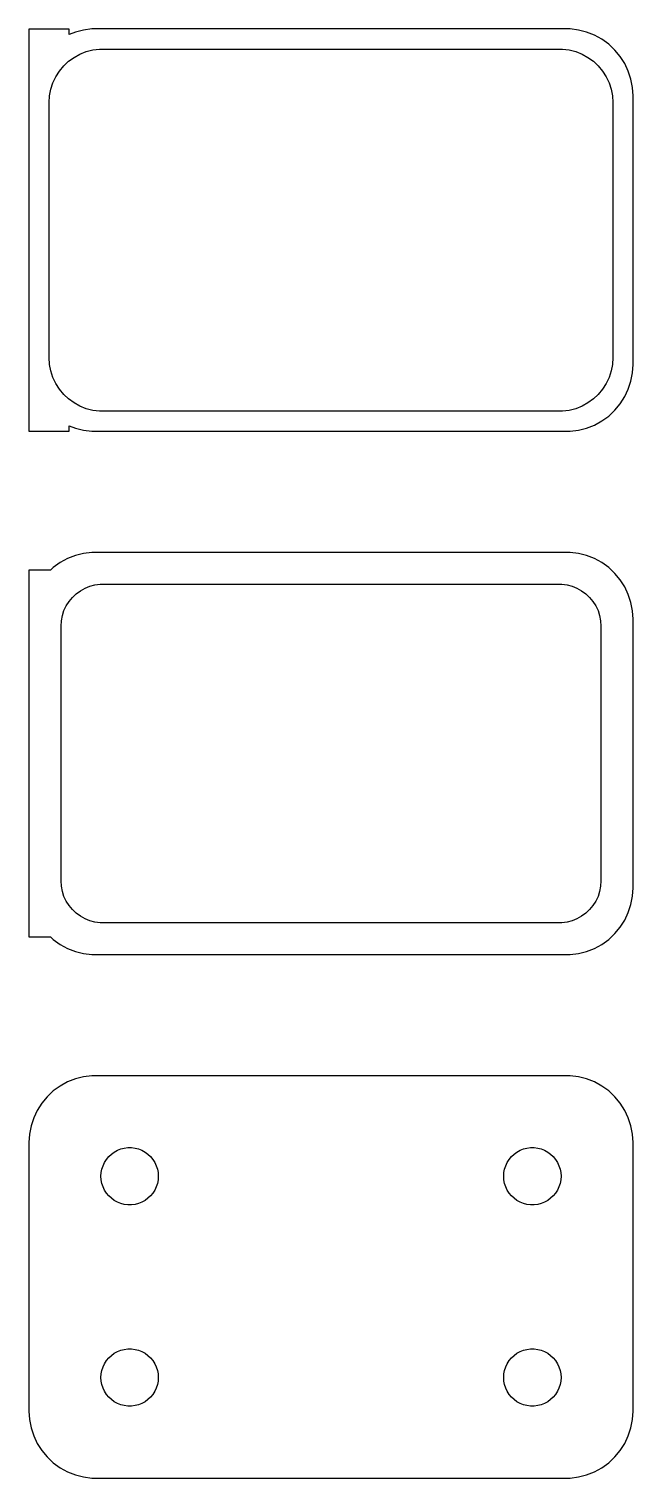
# Model space of a CAD drawing. Header units: metres. Extents: x -22 to 22, y 102 to 210.
import ezdxf

# ---------------------------------------------------------------- set-up
doc = ezdxf.new("R2010")
doc.units = ezdxf.units.M

msp = doc.modelspace()

# ---------------------------------------------------------------- linework, layer by layer
for p, q in [((-19.5, 209.979), (-22.5, 209.979)), ((-22.5, 209.979), (-22.5, 180.021)), ((-19.5, 209.575), (-19.5, 209.979)), ((-19.0451, 209.755), (-19.5, 209.575)), ((-18.4369, 209.911), (-19.0451, 209.755)), ((-17.8139, 209.99), (-18.4369, 209.911)), ((17.8139, 209.99), (-17.8139, 209.99)), ((18.4369, 209.911), (17.8139, 209.99)), ((19.0451, 209.755), (18.4369, 209.911)), ((19.6289, 209.524), (19.0451, 209.755)), ((20.1791, 209.222), (19.6289, 209.524)), ((-18.2361, 208.304), (-17.7495, 208.429)), ((-17.7495, 208.429), (-17.2512, 208.492)), ((-17.2512, 208.492), (17.2512, 208.492)), ((17.2512, 208.492), (17.7495, 208.429)), ((17.7495, 208.429), (18.2361, 208.304)), ((20.6871, 208.853), (20.1791, 209.222)), ((21.1448, 208.423), (20.6871, 208.853)), ((21.5451, 207.939), (21.1448, 208.423)), ((-19.9159, 207.238), (-19.5497, 207.582)), ((-19.5497, 207.582), (-19.1433, 207.877)), ((-19.1433, 207.877), (-18.7031, 208.119)), ((-18.7031, 208.119), (-18.2361, 208.304)), ((18.2361, 208.304), (18.7031, 208.119)), ((18.7031, 208.119), (19.1433, 207.877)), ((19.1433, 207.877), (19.5497, 207.582)), ((19.5497, 207.582), (19.9159, 207.238)), ((21.8815, 207.409), (21.5451, 207.939)), ((22.1489, 206.841), (21.8815, 207.409)), ((-20.7191, 205.972), (-20.5052, 206.427)), ((-20.5052, 206.427), (-20.2361, 206.851)), ((-20.2361, 206.851), (-19.9159, 207.238)), ((19.9159, 207.238), (20.2361, 206.851)), ((20.2361, 206.851), (20.5052, 206.427)), ((20.5052, 206.427), (20.7191, 205.972)), ((22.3429, 206.243), (22.1489, 206.841)), ((22.4606, 205.627), (22.3429, 206.243)), ((-20.9684, 205.001), (-20.8743, 205.495)), ((-20.8743, 205.495), (-20.7191, 205.972)), ((20.7191, 205.972), (20.8743, 205.495)), ((20.8743, 205.495), (20.9684, 205.001)), ((22.5, 205), (22.4606, 205.627)), ((-21, 204.5), (-20.9684, 205.001)), ((-21, 185.5), (-21, 204.5)), ((20.9684, 205.001), (21, 204.5)), ((21, 204.5), (21, 185.5)), ((22.5, 185), (22.5, 205)), ((-20.9684, 184.999), (-21, 185.5)), ((-20.8743, 184.505), (-20.9684, 184.999)), ((20.9684, 184.999), (20.8743, 184.505)), ((21, 185.5), (20.9684, 184.999)), ((22.4606, 184.373), (22.5, 185)), ((-20.7191, 184.028), (-20.8743, 184.505)), ((-20.5052, 183.573), (-20.7191, 184.028)), ((-20.2361, 183.149), (-20.5052, 183.573)), ((20.5052, 183.573), (20.2361, 183.149)), ((20.7191, 184.028), (20.5052, 183.573)), ((20.8743, 184.505), (20.7191, 184.028)), ((22.1489, 183.159), (22.3429, 183.757)), ((22.3429, 183.757), (22.4606, 184.373)), ((-19.9159, 182.762), (-20.2361, 183.149)), ((-19.5497, 182.418), (-19.9159, 182.762)), ((19.9159, 182.762), (19.5497, 182.418)), ((20.2361, 183.149), (19.9159, 182.762)), ((21.5451, 182.061), (21.8815, 182.591)), ((21.8815, 182.591), (22.1489, 183.159)), ((-19.1433, 182.123), (-19.5497, 182.418)), ((-18.7031, 181.881), (-19.1433, 182.123)), ((-18.2361, 181.696), (-18.7031, 181.881)), ((-17.7495, 181.571), (-18.2361, 181.696)), ((-17.2512, 181.508), (-17.7495, 181.571)), ((17.2512, 181.508), (-17.2512, 181.508)), ((17.7495, 181.571), (17.2512, 181.508)), ((18.2361, 181.696), (17.7495, 181.571)), ((18.7031, 181.881), (18.2361, 181.696)), ((19.1433, 182.123), (18.7031, 181.881)), ((19.5497, 182.418), (19.1433, 182.123)), ((20.6871, 181.147), (21.1448, 181.577)), ((21.1448, 181.577), (21.5451, 182.061)), ((-19.5, 180.021), (-19.5, 180.425)), ((-19.5, 180.425), (-19.0451, 180.245)), ((19.0451, 180.245), (19.6289, 180.476)), ((19.6289, 180.476), (20.1791, 180.778)), ((20.1791, 180.778), (20.6871, 181.147)), ((-22.5, 180.021), (-19.5, 180.021)), ((-19.0451, 180.245), (-18.4369, 180.089)), ((-18.4369, 180.089), (-17.8139, 180.01)), ((-17.8139, 180.01), (17.8139, 180.01)), ((17.8139, 180.01), (18.4369, 180.089)), ((18.4369, 180.089), (19.0451, 180.245)), ((-19.0451, 170.755), (-19.6289, 170.524)), ((-18.4369, 170.911), (-19.0451, 170.755)), ((-17.8139, 170.99), (-18.4369, 170.911)), ((17.8139, 170.99), (-17.8139, 170.99)), ((18.4369, 170.911), (17.8139, 170.99)), ((19.0451, 170.755), (18.4369, 170.911)), ((19.6289, 170.524), (19.0451, 170.755)), ((-20.9, 169.653), (-22.5, 169.653)), ((-22.5, 169.653), (-22.5, 142.347)), ((-20.6871, 169.853), (-20.9, 169.653)), ((-20.1791, 170.222), (-20.6871, 169.853)), ((-19.6289, 170.524), (-20.1791, 170.222)), ((20.1791, 170.222), (19.6289, 170.524)), ((20.6871, 169.853), (20.1791, 170.222)), ((21.1448, 169.423), (20.6871, 169.853)), ((-18.3254, 168.317), (-17.9619, 168.461)), ((-17.9619, 168.461), (-17.5833, 168.558)), ((-17.5833, 168.558), (-17.1954, 168.607)), ((-17.1954, 168.607), (17.1954, 168.607)), ((17.1954, 168.607), (17.5833, 168.558)), ((17.5833, 168.558), (17.9619, 168.461)), ((17.9619, 168.461), (18.3254, 168.317)), ((21.5451, 168.939), (21.1448, 169.423)), ((21.8815, 168.409), (21.5451, 168.939)), ((-19.5184, 167.33), (-19.2692, 167.631)), ((-19.2692, 167.631), (-18.9842, 167.899)), ((-18.9842, 167.899), (-18.668, 168.128)), ((-18.668, 168.128), (-18.3254, 168.317)), ((18.3254, 168.317), (18.668, 168.128)), ((18.668, 168.128), (18.9842, 167.899)), ((18.9842, 167.899), (19.2692, 167.631)), ((19.2692, 167.631), (19.5184, 167.33)), ((22.1489, 167.841), (21.8815, 168.409)), ((22.3429, 167.243), (22.1489, 167.841)), ((-20.0151, 166.274), (-19.8943, 166.646)), ((-19.8943, 166.646), (-19.7279, 167)), ((-19.7279, 167), (-19.5184, 167.33)), ((19.5184, 167.33), (19.7279, 167)), ((19.7279, 167), (19.8943, 166.646)), ((19.8943, 166.646), (20.0151, 166.274)), ((22.4606, 166.627), (22.3429, 167.243)), ((22.5, 166), (22.4606, 166.627)), ((-20.1129, 165.5), (-20.0884, 165.89)), ((-20.1129, 146.5), (-20.1129, 165.5)), ((-20.0884, 165.89), (-20.0151, 166.274)), ((20.0151, 166.274), (20.0884, 165.89)), ((20.0884, 165.89), (20.1129, 165.5)), ((20.1129, 165.5), (20.1129, 146.5)), ((22.5, 146), (22.5, 166)), ((-20.0884, 146.11), (-20.1129, 146.5)), ((-20.0151, 145.726), (-20.0884, 146.11)), ((20.0884, 146.11), (20.0151, 145.726)), ((20.1129, 146.5), (20.0884, 146.11)), ((22.4606, 145.373), (22.5, 146)), ((-19.8943, 145.354), (-20.0151, 145.726)), ((-19.7279, 145), (-19.8943, 145.354)), ((-19.5184, 144.67), (-19.7279, 145)), ((19.7279, 145), (19.5184, 144.67)), ((19.8943, 145.354), (19.7279, 145)), ((20.0151, 145.726), (19.8943, 145.354)), ((22.1489, 144.159), (22.3429, 144.757)), ((22.3429, 144.757), (22.4606, 145.373)), ((-19.2692, 144.369), (-19.5184, 144.67)), ((-18.9842, 144.101), (-19.2692, 144.369)), ((-18.668, 143.872), (-18.9842, 144.101)), ((-18.3254, 143.683), (-18.668, 143.872)), ((-17.9619, 143.539), (-18.3254, 143.683)), ((18.3254, 143.683), (17.9619, 143.539)), ((18.668, 143.872), (18.3254, 143.683)), ((18.9842, 144.101), (18.668, 143.872)), ((19.2692, 144.369), (18.9842, 144.101)), ((19.5184, 144.67), (19.2692, 144.369)), ((21.8815, 143.591), (22.1489, 144.159)), ((-17.5833, 143.442), (-17.9619, 143.539)), ((-17.1954, 143.393), (-17.5833, 143.442)), ((17.1954, 143.393), (-17.1954, 143.393)), ((17.5833, 143.442), (17.1954, 143.393)), ((17.9619, 143.539), (17.5833, 143.442)), ((20.6871, 142.147), (21.1448, 142.577)), ((21.1448, 142.577), (21.5451, 143.061)), ((21.5451, 143.061), (21.8815, 143.591)), ((-22.5, 142.347), (-20.9, 142.347)), ((-20.9, 142.347), (-20.6871, 142.147)), ((-20.6871, 142.147), (-20.1791, 141.778)), ((-20.1791, 141.778), (-19.6289, 141.476)), ((-19.6289, 141.476), (-19.0451, 141.245)), ((19.0451, 141.245), (19.6289, 141.476)), ((19.6289, 141.476), (20.1791, 141.778)), ((20.1791, 141.778), (20.6871, 142.147)), ((-19.0451, 141.245), (-18.4369, 141.089)), ((-18.4369, 141.089), (-17.8139, 141.01)), ((-17.8139, 141.01), (17.8139, 141.01)), ((17.8139, 141.01), (18.4369, 141.089)), ((18.4369, 141.089), (19.0451, 141.245)), ((-19.0451, 131.755), (-19.6289, 131.524)), ((-18.4369, 131.911), (-19.0451, 131.755)), ((-17.8139, 131.99), (-18.4369, 131.911)), ((17.8139, 131.99), (-17.8139, 131.99)), ((18.4369, 131.911), (17.8139, 131.99)), ((19.0451, 131.755), (18.4369, 131.911)), ((19.6289, 131.524), (19.0451, 131.755)), ((-20.6871, 130.853), (-21.1448, 130.423)), ((-20.1791, 131.222), (-20.6871, 130.853)), ((-19.6289, 131.524), (-20.1791, 131.222)), ((20.1791, 131.222), (19.6289, 131.524)), ((20.6871, 130.853), (20.1791, 131.222)), ((21.1448, 130.423), (20.6871, 130.853)), ((-21.5451, 129.939), (-21.8815, 129.409)), ((-21.1448, 130.423), (-21.5451, 129.939)), ((21.5451, 129.939), (21.1448, 130.423)), ((21.8815, 129.409), (21.5451, 129.939)), ((-22.1489, 128.841), (-22.3429, 128.243)), ((-21.8815, 129.409), (-22.1489, 128.841)), ((22.1489, 128.841), (21.8815, 129.409)), ((22.3429, 128.243), (22.1489, 128.841)), ((-22.4606, 127.627), (-22.5, 127)), ((-22.3429, 128.243), (-22.4606, 127.627)), ((22.4606, 127.627), (22.3429, 128.243)), ((22.5, 127), (22.4606, 127.627)), ((-22.5, 127), (-22.5, 107)), ((-16.1441, 126.303), (-15.9091, 126.432)), ((-15.9091, 126.432), (-15.6598, 126.531)), ((-15.6598, 126.531), (-15.4001, 126.597)), ((-15.4001, 126.597), (-15.1341, 126.631)), ((-15.1341, 126.631), (-14.8659, 126.631)), ((-14.8659, 126.631), (-14.5999, 126.597)), ((-14.5999, 126.597), (-14.3401, 126.531)), ((-14.3401, 126.531), (-14.0908, 126.432)), ((-14.0908, 126.432), (-13.8559, 126.303)), ((13.8559, 126.303), (14.0908, 126.432)), ((14.0908, 126.432), (14.3401, 126.531)), ((14.3401, 126.531), (14.5999, 126.597)), ((14.5999, 126.597), (14.8659, 126.631)), ((14.8659, 126.631), (15.1341, 126.631)), ((15.1341, 126.631), (15.4001, 126.597)), ((15.4001, 126.597), (15.6598, 126.531)), ((15.6598, 126.531), (15.9091, 126.432)), ((15.9091, 126.432), (16.1441, 126.303)), ((22.5, 107), (22.5, 127)), ((-17.0682, 125.031), (-16.9853, 125.286)), ((-16.9853, 125.286), (-16.8712, 125.529)), ((-16.8712, 125.529), (-16.7275, 125.755)), ((-16.7275, 125.755), (-16.5565, 125.962)), ((-16.5565, 125.962), (-16.3611, 126.145)), ((-16.3611, 126.145), (-16.1441, 126.303)), ((-13.8559, 126.303), (-13.6389, 126.145)), ((-13.6389, 126.145), (-13.4434, 125.962)), ((-13.4434, 125.962), (-13.2725, 125.755)), ((-13.2725, 125.755), (-13.1288, 125.529)), ((-13.1288, 125.529), (-13.0146, 125.286)), ((-13.0146, 125.286), (-12.9318, 125.031)), ((12.9318, 125.031), (13.0146, 125.286)), ((13.0146, 125.286), (13.1288, 125.529)), ((13.1288, 125.529), (13.2725, 125.755)), ((13.2725, 125.755), (13.4434, 125.962)), ((13.4434, 125.962), (13.6389, 126.145)), ((13.6389, 126.145), (13.8559, 126.303)), ((16.1441, 126.303), (16.3611, 126.145)), ((16.3611, 126.145), (16.5565, 125.962)), ((16.5565, 125.962), (16.7275, 125.755)), ((16.7275, 125.755), (16.8712, 125.529)), ((16.8712, 125.529), (16.9853, 125.286)), ((16.9853, 125.286), (17.0682, 125.031)), ((-17.1353, 124.5), (-17.1185, 124.768)), ((-17.1185, 124.232), (-17.1353, 124.5)), ((-17.1185, 124.768), (-17.0682, 125.031)), ((-17.0682, 123.969), (-17.1185, 124.232)), ((-12.9318, 125.031), (-12.8815, 124.768)), ((-12.8815, 124.232), (-12.9318, 123.969)), ((-12.8815, 124.768), (-12.8647, 124.5)), ((-12.8647, 124.5), (-12.8815, 124.232)), ((12.8647, 124.5), (12.8815, 124.768)), ((12.8815, 124.232), (12.8647, 124.5)), ((12.8815, 124.768), (12.9318, 125.031)), ((12.9318, 123.969), (12.8815, 124.232)), ((17.0682, 125.031), (17.1185, 124.768)), ((17.1185, 124.232), (17.0682, 123.969)), ((17.1185, 124.768), (17.1353, 124.5)), ((17.1353, 124.5), (17.1185, 124.232)), ((-16.9853, 123.714), (-17.0682, 123.969)), ((-16.8712, 123.471), (-16.9853, 123.714)), ((-16.7275, 123.245), (-16.8712, 123.471)), ((-16.5565, 123.038), (-16.7275, 123.245)), ((-13.2725, 123.245), (-13.4434, 123.038)), ((-13.1288, 123.471), (-13.2725, 123.245)), ((-13.0146, 123.714), (-13.1288, 123.471)), ((-12.9318, 123.969), (-13.0146, 123.714)), ((13.0146, 123.714), (12.9318, 123.969)), ((13.1288, 123.471), (13.0146, 123.714)), ((13.2725, 123.245), (13.1288, 123.471)), ((13.4434, 123.038), (13.2725, 123.245)), ((16.7275, 123.245), (16.5565, 123.038)), ((16.8712, 123.471), (16.7275, 123.245)), ((16.9853, 123.714), (16.8712, 123.471)), ((17.0682, 123.969), (16.9853, 123.714)), ((-16.3611, 122.855), (-16.5565, 123.038)), ((-16.1441, 122.697), (-16.3611, 122.855)), ((-15.9091, 122.568), (-16.1441, 122.697)), ((-15.6598, 122.469), (-15.9091, 122.568)), ((-15.4001, 122.403), (-15.6598, 122.469)), ((-15.1341, 122.369), (-15.4001, 122.403)), ((-14.8659, 122.369), (-15.1341, 122.369)), ((-14.5999, 122.403), (-14.8659, 122.369)), ((-14.3401, 122.469), (-14.5999, 122.403)), ((-14.0908, 122.568), (-14.3401, 122.469)), ((-13.8559, 122.697), (-14.0908, 122.568)), ((-13.6389, 122.855), (-13.8559, 122.697)), ((-13.4434, 123.038), (-13.6389, 122.855)), ((13.6389, 122.855), (13.4434, 123.038)), ((13.8559, 122.697), (13.6389, 122.855)), ((14.0908, 122.568), (13.8559, 122.697)), ((14.3401, 122.469), (14.0908, 122.568)), ((14.5999, 122.403), (14.3401, 122.469)), ((14.8659, 122.369), (14.5999, 122.403)), ((15.1341, 122.369), (14.8659, 122.369)), ((15.4001, 122.403), (15.1341, 122.369)), ((15.6598, 122.469), (15.4001, 122.403)), ((15.9091, 122.568), (15.6598, 122.469)), ((16.1441, 122.697), (15.9091, 122.568)), ((16.3611, 122.855), (16.1441, 122.697)), ((16.5565, 123.038), (16.3611, 122.855)), ((-16.3611, 111.145), (-16.1441, 111.303)), ((-16.1441, 111.303), (-15.9091, 111.432)), ((-15.9091, 111.432), (-15.6598, 111.531)), ((-15.6598, 111.531), (-15.4001, 111.597)), ((-15.4001, 111.597), (-15.1341, 111.631)), ((-15.1341, 111.631), (-14.8659, 111.631)), ((-14.8659, 111.631), (-14.5999, 111.597)), ((-14.5999, 111.597), (-14.3401, 111.531)), ((-14.3401, 111.531), (-14.0908, 111.432)), ((-14.0908, 111.432), (-13.8559, 111.303)), ((-13.8559, 111.303), (-13.6389, 111.145)), ((13.6389, 111.145), (13.8559, 111.303)), ((13.8559, 111.303), (14.0908, 111.432)), ((14.0908, 111.432), (14.3401, 111.531)), ((14.3401, 111.531), (14.5999, 111.597)), ((14.5999, 111.597), (14.8659, 111.631)), ((14.8659, 111.631), (15.1341, 111.631)), ((15.1341, 111.631), (15.4001, 111.597)), ((15.4001, 111.597), (15.6598, 111.531)), ((15.6598, 111.531), (15.9091, 111.432)), ((15.9091, 111.432), (16.1441, 111.303)), ((16.1441, 111.303), (16.3611, 111.145)), ((-17.0682, 110.031), (-16.9853, 110.286)), ((-16.9853, 110.286), (-16.8712, 110.529)), ((-16.8712, 110.529), (-16.7275, 110.755)), ((-16.7275, 110.755), (-16.5565, 110.962)), ((-16.5565, 110.962), (-16.3611, 111.145)), ((-13.6389, 111.145), (-13.4434, 110.962)), ((-13.4434, 110.962), (-13.2725, 110.755)), ((-13.2725, 110.755), (-13.1288, 110.529)), ((-13.1288, 110.529), (-13.0146, 110.286)), ((-13.0146, 110.286), (-12.9318, 110.031)), ((12.9318, 110.031), (13.0146, 110.286)), ((13.0146, 110.286), (13.1288, 110.529)), ((13.1288, 110.529), (13.2725, 110.755)), ((13.2725, 110.755), (13.4434, 110.962)), ((13.4434, 110.962), (13.6389, 111.145)), ((16.3611, 111.145), (16.5565, 110.962)), ((16.5565, 110.962), (16.7275, 110.755)), ((16.7275, 110.755), (16.8712, 110.529)), ((16.8712, 110.529), (16.9853, 110.286)), ((16.9853, 110.286), (17.0682, 110.031)), ((-17.1353, 109.5), (-17.1185, 109.768)), ((-17.1185, 109.232), (-17.1353, 109.5)), ((-17.1185, 109.768), (-17.0682, 110.031)), ((-17.0682, 108.969), (-17.1185, 109.232)), ((-12.9318, 110.031), (-12.8815, 109.768)), ((-12.8815, 109.232), (-12.9318, 108.969)), ((-12.8815, 109.768), (-12.8647, 109.5)), ((-12.8647, 109.5), (-12.8815, 109.232)), ((12.8647, 109.5), (12.8815, 109.768)), ((12.8815, 109.232), (12.8647, 109.5)), ((12.8815, 109.768), (12.9318, 110.031)), ((12.9318, 108.969), (12.8815, 109.232)), ((17.0682, 110.031), (17.1185, 109.768)), ((17.1185, 109.232), (17.0682, 108.969)), ((17.1185, 109.768), (17.1353, 109.5)), ((17.1353, 109.5), (17.1185, 109.232)), ((-16.9853, 108.714), (-17.0682, 108.969)), ((-16.8712, 108.471), (-16.9853, 108.714)), ((-16.7275, 108.245), (-16.8712, 108.471)), ((-16.5565, 108.038), (-16.7275, 108.245)), ((-16.3611, 107.855), (-16.5565, 108.038)), ((-13.4434, 108.038), (-13.6389, 107.855)), ((-13.2725, 108.245), (-13.4434, 108.038)), ((-13.1288, 108.471), (-13.2725, 108.245)), ((-13.0146, 108.714), (-13.1288, 108.471)), ((-12.9318, 108.969), (-13.0146, 108.714)), ((13.0146, 108.714), (12.9318, 108.969)), ((13.1288, 108.471), (13.0146, 108.714)), ((13.2725, 108.245), (13.1288, 108.471)), ((13.4434, 108.038), (13.2725, 108.245)), ((13.6389, 107.855), (13.4434, 108.038)), ((16.5565, 108.038), (16.3611, 107.855)), ((16.7275, 108.245), (16.5565, 108.038)), ((16.8712, 108.471), (16.7275, 108.245)), ((16.9853, 108.714), (16.8712, 108.471)), ((17.0682, 108.969), (16.9853, 108.714)), ((-22.5, 107), (-22.4606, 106.373)), ((-16.1441, 107.697), (-16.3611, 107.855)), ((-15.9091, 107.568), (-16.1441, 107.697)), ((-15.6598, 107.469), (-15.9091, 107.568)), ((-15.4001, 107.403), (-15.6598, 107.469)), ((-15.1341, 107.369), (-15.4001, 107.403)), ((-14.8659, 107.369), (-15.1341, 107.369)), ((-14.5999, 107.403), (-14.8659, 107.369)), ((-14.3401, 107.469), (-14.5999, 107.403)), ((-14.0908, 107.568), (-14.3401, 107.469)), ((-13.8559, 107.697), (-14.0908, 107.568)), ((-13.6389, 107.855), (-13.8559, 107.697)), ((13.8559, 107.697), (13.6389, 107.855)), ((14.0908, 107.568), (13.8559, 107.697)), ((14.3401, 107.469), (14.0908, 107.568)), ((14.5999, 107.403), (14.3401, 107.469)), ((14.8659, 107.369), (14.5999, 107.403)), ((15.1341, 107.369), (14.8659, 107.369)), ((15.4001, 107.403), (15.1341, 107.369)), ((15.6598, 107.469), (15.4001, 107.403)), ((15.9091, 107.568), (15.6598, 107.469)), ((16.1441, 107.697), (15.9091, 107.568)), ((16.3611, 107.855), (16.1441, 107.697)), ((22.4606, 106.373), (22.5, 107)), ((-22.4606, 106.373), (-22.3429, 105.757)), ((22.3429, 105.757), (22.4606, 106.373)), ((-22.3429, 105.757), (-22.1489, 105.159)), ((-22.1489, 105.159), (-21.8815, 104.591)), ((21.8815, 104.591), (22.1489, 105.159)), ((22.1489, 105.159), (22.3429, 105.757)), ((-21.8815, 104.591), (-21.5451, 104.061)), ((-21.5451, 104.061), (-21.1448, 103.577)), ((21.1448, 103.577), (21.5451, 104.061)), ((21.5451, 104.061), (21.8815, 104.591)), ((-21.1448, 103.577), (-20.6871, 103.147)), ((-20.6871, 103.147), (-20.1791, 102.778)), ((-20.1791, 102.778), (-19.6289, 102.476)), ((19.6289, 102.476), (20.1791, 102.778)), ((20.1791, 102.778), (20.6871, 103.147)), ((20.6871, 103.147), (21.1448, 103.577)), ((-19.6289, 102.476), (-19.0451, 102.245)), ((-19.0451, 102.245), (-18.4369, 102.089)), ((-18.4369, 102.089), (-17.8139, 102.01)), ((-17.8139, 102.01), (17.8139, 102.01)), ((17.8139, 102.01), (18.4369, 102.089)), ((18.4369, 102.089), (19.0451, 102.245)), ((19.0451, 102.245), (19.6289, 102.476))]:
    msp.add_line(p, q)

doc.saveas('drawing.dxf')
